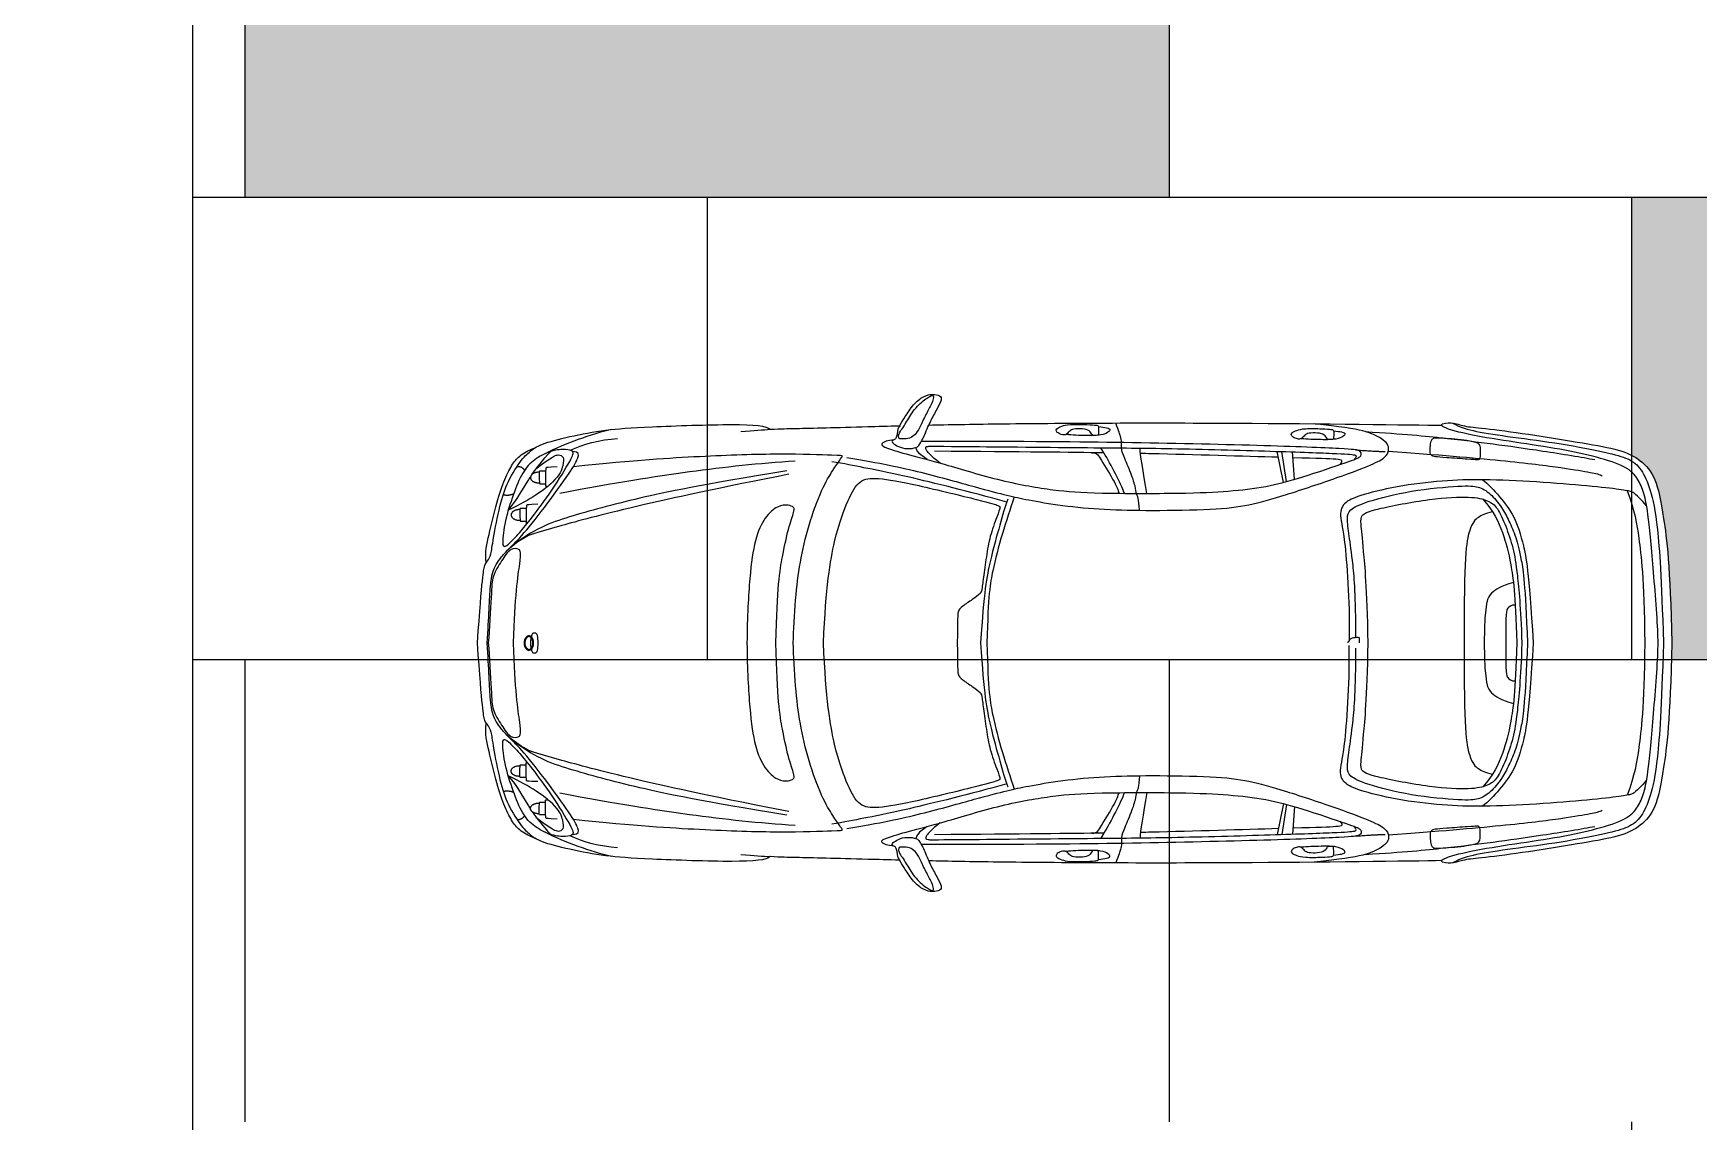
# Model space of a CAD drawing. Header units: metres. Extents: x 1203 to 2640, y 535 to 1122.
# Drawn here: x 1232.49 to 1239.81, y 603.5 to 608.29 of the extents above; entities that cross this region are included whole.
import ezdxf

# ---------------------------------------------------------------- set-up
doc = ezdxf.new("R2010")
doc.units = ezdxf.units.M
doc.layers.add('car', color=253, linetype='Continuous')
doc.layers.add('line work', color=7, linetype='Continuous')
picture_1 = doc.add_image_def('image1.png', size_in_pixel=(941, 730))

msp = doc.modelspace()

# ---------------------------------------------------------------- hatches: boundary and pattern name
at = {"layer": 'line work', "lineweight": -3}
h = msp.add_hatch(color=8, dxfattribs=at)
h.dxf.hatch_style = 1
h.paths.add_polyline_path([(1237.488, 609.6), (1233.424, 609.6), (1233.424, 607.568), (1237.488, 607.568)])
h = msp.add_hatch(color=9, dxfattribs=at)
h.dxf.hatch_style = 1
edge = h.paths.add_edge_path()
edge.add_line((1243.584, 607.568), (1239.52, 607.568))
edge.add_line((1239.52, 607.568), (1239.52, 606.4338))
edge.add_spline(control_points=[(1239.52, 606.4338), (1239.5339, 606.4267), (1239.5739, 606.401), (1239.6276, 606.3363), (1239.6573, 606.1895), (1239.6897, 605.9491), (1239.696, 605.6083)], knot_values=[72.571127, 72.571127, 72.571127, 72.571127, 73.021472, 74.021472, 75.021472, 76.021472, 76.021472, 76.021472, 76.021472], degree=3, periodic=0)
edge.add_line((1239.699, 605.536), (1243.584, 605.536))
edge.add_line((1243.584, 605.536), (1243.584, 607.568))

# ---------------------------------------------------------------- linework, layer by layer
at = {"layer": 'car'}
for points in [[(1236.4227, 606.4144), (1236.3881, 606.44), (1236.377, 606.4555), (1236.3728, 606.4679)], [(1237.1994, 606.4441), (1237.1859, 606.4666)], [(1237.9888, 606.3142), (1237.9611, 606.4505)], [(1238.0026, 606.3179), (1237.982, 606.4499)], [(1238.0368, 606.3278), (1238.0287, 606.4483)], [(1237.9888, 604.9023), (1237.9611, 604.766)], [(1238.0026, 604.8986), (1237.982, 604.7667)], [(1238.0368, 604.8888), (1238.0287, 604.7682)], [(1236.4227, 604.8021), (1236.3881, 604.7765), (1236.377, 604.7611), (1236.3728, 604.7486)], [(1237.1994, 604.7725), (1237.1859, 604.75)]]:
    msp.add_lwpolyline(points, dxfattribs=at)
for points, knots in [([(1238.6885, 606.5715), (1238.6857, 606.5694), (1238.6845, 606.5673), (1238.6848, 606.5652), (1238.5535, 606.5674), (1237.6989, 606.5784), (1236.8373, 606.5741), (1236.515, 606.5682), (1236.4292, 606.5663), (1236.4316, 606.5717), (1236.4419, 606.5942), (1236.4656, 606.6372), (1236.4881, 606.6812), (1236.4805, 606.6951), (1236.4465, 606.7042), (1236.4063, 606.6946), (1236.3618, 606.6592), (1236.3221, 606.5989), (1236.3094, 606.577), (1236.3028, 606.5658), (1236.3013, 606.5632), (1236.2503, 606.5618), (1236.0572, 606.5564), (1235.8474, 606.5511), (1235.7812, 606.5502), (1235.7325, 606.5475), (1235.7176, 606.563), (1235.5981, 606.5737), (1235.1682, 606.5575), (1235.0097, 606.547), (1234.8465, 606.5159), (1234.733, 606.4862), (1234.7054, 606.4713), (1234.6973, 606.4658), (1234.6775, 606.4599), (1234.6308, 606.4341), (1234.6001, 606.3993), (1234.5646, 606.3325), (1234.5292, 606.232), (1234.4943, 606.0766), (1234.4772, 606.0087), (1234.4829, 605.9606), (1234.4805, 605.9568), (1234.4737, 605.943), (1234.4661, 605.9013), (1234.4444, 605.6083), (1234.4661, 605.3153), (1234.4737, 605.2735), (1234.4805, 605.2597), (1234.4829, 605.2559), (1234.4772, 605.2079), (1234.4943, 605.1399), (1234.5292, 604.9845), (1234.5646, 604.8841), (1234.6001, 604.8173), (1234.6308, 604.7824), (1234.6775, 604.7566), (1234.6973, 604.7507), (1234.7054, 604.7453), (1234.733, 604.7303), (1234.8465, 604.7007), (1235.0097, 604.6696), (1235.1682, 604.659), (1235.5981, 604.6429), (1235.7176, 604.6535), (1235.7325, 604.6691), (1235.7812, 604.6663), (1235.8474, 604.6654), (1236.0572, 604.6602), (1236.2503, 604.6547), (1236.3013, 604.6534), (1236.3028, 604.6507), (1236.3094, 604.6395), (1236.3221, 604.6176), (1236.3618, 604.5573), (1236.4063, 604.5219), (1236.4465, 604.5123), (1236.4805, 604.5214), (1236.4881, 604.5353), (1236.4656, 604.5793), (1236.4419, 604.6224), (1236.4316, 604.6448), (1236.4292, 604.6503), (1236.515, 604.6484), (1236.8373, 604.6425), (1237.6989, 604.6381), (1238.5535, 604.6492), (1238.6848, 604.6514), (1238.6845, 604.6492), (1238.6857, 604.6471), (1238.6885, 604.6451), (1238.7047, 604.6382), (1238.7427, 604.6408), (1238.787, 604.6579), (1238.8738, 604.6641), (1239.0935, 604.6938), (1239.3151, 604.7307), (1239.4727, 604.7577), (1239.5618, 604.801), (1239.6276, 604.8802), (1239.6573, 605.027), (1239.6897, 605.2675), (1239.696, 605.6083), (1239.6897, 605.9491), (1239.6573, 606.1895), (1239.6276, 606.3363), (1239.5618, 606.4156), (1239.4727, 606.4588), (1239.3151, 606.4858), (1239.0935, 606.5227), (1238.8738, 606.5524), (1238.787, 606.5586), (1238.7427, 606.5757), (1238.7047, 606.5783), (1238.6885, 606.5715)], [9.811373, 9.811373, 9.811373, 9.811373, 10.30411, 10.30411, 10.30411, 11.197316, 12.197316, 12.644155, 12.644155, 12.644155, 12.969408, 13.969408, 14.969408, 15.969408, 16.969408, 17.969408, 18.969408, 19.969408, 20.969408, 21.294549, 21.294549, 21.294549, 21.606904, 22.606904, 23.220672, 23.220672, 23.220672, 24.159635, 25.159635, 26.159635, 27.159635, 28.159635, 28.738873, 28.738873, 28.738873, 29.738873, 30.738873, 31.738873, 32.738873, 33.738873, 34.738873, 34.738873, 34.738873, 35.285563, 36.285563, 36.285563, 36.285563, 37.285563, 37.832254, 37.832254, 37.832254, 38.832254, 39.832254, 40.832254, 41.832254, 42.832254, 43.832254, 43.832254, 43.832254, 44.411492, 45.411492, 46.411492, 47.411492, 48.411492, 49.350455, 49.350455, 49.350455, 49.964223, 50.964223, 51.276578, 51.276578, 51.276578, 51.601719, 52.601719, 53.601719, 54.601719, 55.601719, 56.601719, 57.601719, 58.601719, 59.601719, 59.926972, 59.926972, 59.926972, 60.373811, 61.373811, 62.267016, 62.267016, 62.267016, 62.759754, 62.759754, 62.759754, 63.571127, 64.571127, 65.571127, 66.571127, 67.571127, 68.571127, 69.571127, 70.571127, 71.571127, 72.571127, 72.571127, 72.571127, 73.571127, 74.571127, 75.571127, 76.571127, 77.571127, 78.571127, 79.571127, 80.571127, 81.571127, 82.382499, 82.382499, 82.382499, 82.382499]), ([(1236.3013, 606.5632), (1236.2981, 606.5577), (1236.2915, 606.5454), (1236.2921, 606.5384), (1236.2913, 606.533), (1236.2906, 606.5276), (1236.2871, 606.5142), (1236.2828, 606.5032), (1236.268, 606.4989), (1236.267, 606.4898), (1236.2866, 606.4759), (1236.3221, 606.4601), (1236.3699, 606.4644), (1236.3895, 606.4759), (1236.4126, 606.5271), (1236.4241, 606.5549), (1236.4292, 606.5663)], [18.325141, 18.325141, 18.325141, 18.325141, 19, 20, 20, 20, 21, 22, 23, 24, 25, 26, 27, 28, 29, 29.674747, 29.674747, 29.674747, 29.674747]), ([(1237.1754, 606.5594), (1237.19, 606.5577), (1237.2211, 606.5531), (1237.2281, 606.5464), (1237.2205, 606.5352), (1237.1907, 606.5202), (1237.1269, 606.5197), (1237.0565, 606.5218), (1237.0334, 606.5247), (1237.0325, 606.5248)], [0.348642, 0.348642, 0.348642, 0.348642, 1, 2, 3, 4, 5, 6, 6.040441, 6.040441, 6.040441, 6.040441]), ([(1238.6848, 604.6514), (1238.6852, 604.6536), (1238.6872, 604.6558), (1238.6908, 604.6582), (1238.7194, 604.6713), (1238.8153, 604.696), (1239.0051, 604.7259), (1239.213, 604.7559), (1239.3691, 604.7909), (1239.5033, 604.8332), (1239.5493, 604.8879), (1239.5748, 604.9462), (1239.5931, 605.0352), (1239.6171, 605.3015), (1239.6364, 605.5442), (1239.6358, 605.6083), (1239.6364, 605.6723), (1239.6171, 605.915), (1239.5931, 606.1813), (1239.5748, 606.2703), (1239.5493, 606.3287), (1239.5033, 606.3834), (1239.3691, 606.4257), (1239.213, 606.4607), (1239.0051, 606.4906), (1238.8153, 606.5206), (1238.7194, 606.5453), (1238.6908, 606.5584), (1238.6872, 606.5607), (1238.6852, 606.563), (1238.6848, 606.5652)], [0, 0, 0, 0, 0.507262, 0.507262, 0.507262, 1.359712, 2.359712, 3.359712, 4.359712, 5.359712, 6.359712, 7.359712, 8.359712, 9.359712, 10.359712, 10.359712, 10.359712, 11.359712, 12.359712, 13.359712, 14.359712, 15.359712, 16.359712, 17.359712, 18.359712, 19.359712, 20.212163, 20.212163, 20.212163, 20.719425, 20.719425, 20.719425, 20.719425]), ([(1238.7321, 606.5751), (1238.7683, 606.555), (1238.8257, 606.5387), (1238.9871, 606.5136), (1239.2132, 606.4859), (1239.4197, 606.4436), (1239.508, 606.4209), (1239.5641, 606.3757), (1239.6028, 606.2874), (1239.6342, 606.1452), (1239.6509, 605.8994), (1239.6597, 605.6083), (1239.6509, 605.3172), (1239.6342, 605.0714), (1239.6028, 604.9291), (1239.5641, 604.8408), (1239.508, 604.7956), (1239.4197, 604.773), (1239.2132, 604.7307), (1238.9871, 604.703), (1238.8257, 604.6778), (1238.7683, 604.6615), (1238.7321, 604.6414)], [0, 0, 0, 0, 1, 2, 3, 4, 5, 6, 7, 8, 9, 9, 9, 10, 11, 12, 13, 14, 15, 16, 17, 18, 18, 18, 18]), ([(1238.2091, 606.5412), (1238.2237, 606.5395), (1238.2548, 606.5349), (1238.2618, 606.5282), (1238.2542, 606.517), (1238.2244, 606.502), (1238.1606, 606.5015), (1238.0902, 606.5035), (1238.0671, 606.5064), (1238.0662, 606.5065)], [0.348642, 0.348642, 0.348642, 0.348642, 1, 2, 3, 4, 5, 6, 6.040441, 6.040441, 6.040441, 6.040441]), ([(1234.4829, 605.9606), (1234.4849, 605.9637), (1234.4915, 605.9714), (1234.5048, 605.9949), (1234.512, 606.0535), (1234.5435, 606.2201), (1234.5759, 606.3173), (1234.6412, 606.423), (1234.6752, 606.4485), (1234.6914, 606.4618), (1234.6973, 606.4658)], [1.54669, 1.54669, 1.54669, 1.54669, 2, 3, 4, 5, 6, 7, 8, 8.420762, 8.420762, 8.420762, 8.420762]), ([(1234.8633, 604.7669), (1234.8921, 604.7679), (1234.8906, 604.7912), (1234.8614, 604.8459), (1234.7352, 605.0196), (1234.6331, 605.148), (1234.5762, 605.199), (1234.5412, 605.2413), (1234.523, 605.2661), (1234.4989, 605.3296), (1234.496, 605.4945), (1234.4872, 605.6083), (1234.496, 605.7221), (1234.4989, 605.8869), (1234.523, 605.9504), (1234.5412, 605.9752), (1234.5762, 606.0175), (1234.6331, 606.0686), (1234.7352, 606.197), (1234.8614, 606.3706), (1234.8906, 606.4253), (1234.8921, 606.4486), (1234.8633, 606.4496)], [0, 0, 0, 0, 1, 2, 3, 4, 5, 6, 7, 8, 9, 9, 9, 10, 11, 12, 13, 14, 15, 16, 17, 18, 18, 18, 18]), ([(1234.7021, 606.3732), (1234.7752, 606.4303), (1234.803, 606.4392), (1234.8254, 606.4274), (1234.823, 606.3937), (1234.8004, 606.3238), (1234.6806, 606.2401), (1234.5803, 606.1923), (1234.6192, 606.2383), (1234.6469, 606.2897), (1234.6752, 606.3341), (1234.6785, 606.3392)], [0, 0, 0, 0, 1, 2, 3, 4, 5, 5, 5, 6, 6.129685, 6.129685, 6.129685, 6.129685]), ([(1234.8664, 604.8333), (1235.147, 604.8048), (1235.4339, 604.787), (1235.7875, 604.7747), (1236.0432, 604.7844), (1236.0485, 604.7853), (1236.0494, 604.7887), (1236.0413, 604.7997), (1236.0106, 604.8433), (1235.9599, 604.9261), (1235.8991, 605.0893), (1235.8618, 605.2558), (1235.8422, 605.409), (1235.8342, 605.5543), (1235.8334, 605.6083), (1235.8342, 605.6622), (1235.8422, 605.8076), (1235.8618, 605.9607), (1235.8991, 606.1273), (1235.9599, 606.2905), (1236.0106, 606.3733), (1236.0413, 606.4168), (1236.0494, 606.4278), (1236.0485, 606.4312), (1236.0432, 606.4322), (1235.7875, 606.4418), (1235.4339, 606.4296), (1235.147, 606.4118), (1234.8664, 606.3832)], [0, 0, 0, 0, 1, 2, 3, 4, 5, 6, 7, 8, 9, 10, 11, 12, 12, 12, 13, 14, 15, 16, 17, 18, 19, 20, 21, 22, 23, 24, 24, 24, 24]), ([(1237.2897, 606.2661), (1237.2723, 606.3118), (1237.2308, 606.3909), (1237.1994, 606.4441), (1237.0546, 606.4462), (1236.8525, 606.448), (1236.4548, 606.4513)], [0, 0, 0, 0, 1, 1, 1, 1.647053, 1.647053, 1.647053, 1.647053]), ([(1237.9664, 606.4244), (1237.8187, 606.4288), (1237.573, 606.4364), (1237.3757, 606.4408), (1237.3599, 606.4412)], [2.031077, 2.031077, 2.031077, 2.031077, 3, 3.084546, 3.084546, 3.084546, 3.084546]), ([(1238.237, 606.3923), (1238.2526, 606.4096), (1238.2472, 606.4163), (1238.1417, 606.4193), (1238.0305, 606.4225)], [0, 0, 0, 0, 1, 1.877916, 1.877916, 1.877916, 1.877916]), ([(1235.9663, 605.6083), (1235.9773, 605.3597), (1236.0143, 605.1332), (1236.0761, 604.9712), (1236.1228, 604.8889), (1236.1955, 604.8793), (1236.3575, 604.9081), (1236.6842, 604.9877), (1236.7432, 605.0056), (1236.7421, 605.0118), (1236.7394, 605.0277), (1236.703, 605.1188), (1236.6854, 605.2032), (1236.6728, 605.3031), (1236.6619, 605.3734), (1236.661, 605.3878), (1236.6223, 605.4166), (1236.5737, 605.4481), (1236.5557, 605.467), (1236.5557, 605.5022), (1236.5548, 605.6083), (1236.5557, 605.7144), (1236.5557, 605.7495), (1236.5737, 605.7684), (1236.6223, 605.7999), (1236.661, 605.8287), (1236.6619, 605.8432), (1236.6728, 605.9134), (1236.6854, 606.0134), (1236.703, 606.0978), (1236.7394, 606.1889), (1236.7421, 606.2048), (1236.7432, 606.211), (1236.6842, 606.2288), (1236.3575, 606.3084), (1236.1955, 606.3373), (1236.1228, 606.3277), (1236.0761, 606.2453), (1236.0143, 606.0833), (1235.9773, 605.8568), (1235.9663, 605.6083)], [0, 0, 0, 0, 1, 2, 3, 4, 5, 6, 7, 8, 9, 10, 11, 12, 13, 14, 15, 16, 17, 18, 18, 18, 19, 20, 21, 22, 23, 24, 25, 26, 27, 28, 29, 30, 31, 32, 33, 34, 35, 36, 36, 36, 36]), ([(1239.5857, 606.2117), (1239.5358, 606.266), (1239.5223, 606.2731), (1239.4797, 606.282), (1239.3397, 606.2985), (1239.1027, 606.3174), (1238.8581, 606.3286), (1238.6944, 606.3233), (1238.4823, 606.2979), (1238.3086, 606.2536), (1238.2589, 606.2258), (1238.243, 606.2016), (1238.2371, 606.1715), (1238.2477, 606.1201), (1238.2584, 606.059), (1238.2759, 605.8534), (1238.2794, 605.6861), (1238.2776, 605.6187)], [0, 0, 0, 0, 1, 2, 3, 4, 5, 6, 7, 8, 9, 10, 11, 12, 13, 14, 14.950636, 14.950636, 14.950636, 14.950636]), ([(1238.3072, 605.6317), (1238.3067, 605.8175), (1238.2944, 605.9713), (1238.2766, 606.0842), (1238.2676, 606.1625), (1238.2748, 606.1923), (1238.3442, 606.2283), (1238.5459, 606.2805), (1238.7864, 606.3012), (1238.8458, 606.2976), (1238.898, 606.2688), (1238.9512, 606.2031), (1238.98, 606.1463), (1239.0115, 606.0761), (1239.034, 605.9851), (1239.052, 605.868), (1239.0619, 605.6083), (1239.052, 605.3485), (1239.034, 605.2314), (1239.0115, 605.1405), (1238.98, 605.0702), (1238.9512, 605.0135), (1238.898, 604.9477), (1238.8458, 604.9189), (1238.7864, 604.9153), (1238.5459, 604.936), (1238.3442, 604.9883), (1238.2748, 605.0243), (1238.2676, 605.054), (1238.2766, 605.1324), (1238.2944, 605.2452), (1238.3067, 605.399), (1238.3072, 605.5849)], [0, 0, 0, 0, 0.960685, 1.960685, 2.960685, 3.960685, 4.960685, 5.960685, 6.960685, 7.960685, 8.960685, 9.960685, 10.960685, 11.960685, 12.960685, 13.960685, 13.960685, 13.960685, 14.960685, 15.960685, 16.960685, 17.960685, 18.960685, 19.960685, 20.960685, 21.960685, 22.960685, 23.960685, 24.960685, 25.960685, 26.960685, 27.921371, 27.921371, 27.921371, 27.921371]), ([(1238.8646, 606.326), (1238.888, 606.3084), (1238.9411, 606.2507), (1239.0051, 606.1688), (1239.0456, 606.0418), (1239.0663, 605.9328), (1239.087, 605.6083), (1239.0663, 605.2837), (1239.0456, 605.1748), (1239.0051, 605.0478), (1238.9411, 604.9658), (1238.888, 604.9082), (1238.8646, 604.8906)], [0, 0, 0, 0, 1, 2, 3, 4, 4, 4, 5, 6, 7, 8, 8, 8, 8]), ([(1239.5007, 606.2772), (1239.5331, 606.1896), (1239.5519, 606.0716), (1239.5738, 605.9014), (1239.5775, 605.6083), (1239.5738, 605.3151), (1239.5519, 605.1449), (1239.5331, 605.027), (1239.5007, 604.9393)], [0, 0, 0, 0, 0.881811, 1.881811, 1.881811, 1.881811, 2.881811, 3.763623, 3.763623, 3.763623, 3.763623]), ([(1234.7107, 606.2178), (1234.6658, 606.2166), (1234.6608, 606.2141), (1234.6592, 606.2109), (1234.6592, 606.1343), (1234.6597, 606.1335), (1234.6615, 606.1329), (1234.6629, 606.1329)], [0, 0, 0, 0, 1, 2, 3, 4, 4.488989, 4.488989, 4.488989, 4.488989]), ([(1235.7574, 605.6083), (1235.7618, 605.3645), (1235.7874, 605.2122), (1235.8163, 605.0866), (1235.8419, 605.0187), (1235.8352, 605.0121), (1235.8163, 604.9998), (1235.7641, 605.0032), (1235.7085, 605.0521), (1235.6629, 605.1488), (1235.6418, 605.3067), (1235.6306, 605.4902), (1235.6298, 605.6083), (1235.6306, 605.7264), (1235.6418, 605.9098), (1235.6629, 606.0677), (1235.7085, 606.1645), (1235.7641, 606.2134), (1235.8163, 606.2167), (1235.8352, 606.2045), (1235.8419, 606.1978), (1235.8163, 606.13), (1235.7874, 606.0043), (1235.7618, 605.852), (1235.7574, 605.6083)], [0, 0, 0, 0, 1, 2, 3, 4, 5, 6, 7, 8, 9, 10, 10, 10, 11, 12, 13, 14, 15, 16, 17, 18, 19, 20, 20, 20, 20]), ([(1236.777, 606.2407), (1236.7653, 606.2091), (1236.7437, 606.1344), (1236.6987, 605.9741), (1236.6707, 605.8327), (1236.6572, 605.6083), (1236.6707, 605.3839), (1236.6987, 605.2425), (1236.7437, 605.0822), (1236.7653, 605.0074), (1236.777, 604.9759)], [0, 0, 0, 0, 1, 2, 3, 3, 3, 4, 5, 6, 6, 6, 6]), ([(1236.8049, 606.2505), (1236.7879, 606.1996), (1236.7465, 606.0731), (1236.7087, 605.9255), (1236.6898, 605.8201), (1236.6853, 605.6083), (1236.6898, 605.3964), (1236.7087, 605.291), (1236.7465, 605.1434), (1236.7879, 605.0169), (1236.8049, 604.9661)], [0, 0, 0, 0, 0.85838, 1.85838, 2.85838, 2.85838, 2.85838, 3.85838, 4.85838, 5.71676, 5.71676, 5.71676, 5.71676]), ([(1238.3613, 605.6083), (1238.3559, 605.3566), (1238.3388, 605.181), (1238.3289, 605.0729), (1238.3289, 605.0477), (1238.3676, 605.0234), (1238.6477, 604.9702), (1238.8179, 604.963), (1238.8901, 604.9809), (1238.9303, 605.0106), (1238.9662, 605.0924), (1239.0007, 605.191), (1239.016, 605.2905), (1239.0315, 605.4477), (1239.0374, 605.6083), (1239.0315, 605.7688), (1239.016, 605.926), (1239.0007, 606.0255), (1238.9662, 606.1241), (1238.9303, 606.206), (1238.8901, 606.2357), (1238.8179, 606.2535), (1238.6477, 606.2463), (1238.3676, 606.1932), (1238.3289, 606.1688), (1238.3289, 606.1436), (1238.3388, 606.0356), (1238.3559, 605.8599), (1238.3613, 605.6083)], [0, 0, 0, 0, 1, 2, 3, 4, 5, 6, 7, 8, 9, 10, 11, 12, 12, 12, 13, 14, 15, 16, 17, 18, 19, 20, 21, 22, 23, 24, 24, 24, 24]), ([(1238.8659, 606.2403), (1238.9126, 606.1904), (1238.9578, 606.0883), (1238.9885, 605.9665), (1239.0089, 605.8264), (1239.0147, 605.6083), (1239.0089, 605.3901), (1238.9885, 605.2501), (1238.9578, 605.1282), (1238.9126, 605.0261), (1238.8659, 604.9762)], [0, 0, 0, 0, 1, 2, 3, 3, 3, 4, 5, 6, 6, 6, 6]), ([(1238.9087, 606.1849), (1238.8747, 606.1776), (1238.8458, 606.1621), (1238.8058, 606.1287), (1238.7813, 605.9864), (1238.7836, 605.6083), (1238.7813, 605.2301), (1238.8058, 605.0878), (1238.8458, 605.0545), (1238.8747, 605.0389), (1238.9087, 605.0317)], [0, 0, 0, 0, 1, 2, 3, 3, 3, 4, 5, 6, 6, 6, 6]), ([(1234.6031, 605.6083), (1234.6085, 605.4047), (1234.6391, 605.2183), (1234.6328, 605.194), (1234.5897, 605.1893), (1234.5516, 605.2441), (1234.5078, 605.318), (1234.5078, 605.3748), (1234.4974, 605.5478), (1234.4924, 605.6083), (1234.4974, 605.6687), (1234.5078, 605.8417), (1234.5078, 605.8985), (1234.5516, 605.9724), (1234.5897, 606.0272), (1234.6328, 606.0226), (1234.6391, 605.9983), (1234.6085, 605.8118), (1234.6031, 605.6083)], [0, 0, 0, 0, 1, 2, 3, 4, 5, 6, 7, 7, 7, 8, 9, 10, 11, 12, 13, 14, 14, 14, 14]), ([(1239, 605.8739), (1238.9425, 605.8596), (1238.8992, 605.8274), (1238.8736, 605.7929), (1238.8714, 605.6083), (1238.8736, 605.4236), (1238.8992, 605.3891), (1238.9425, 605.3569), (1239, 605.3426)], [0, 0, 0, 0, 1, 2, 2, 2, 3, 4, 4, 4, 4]), ([(1239.008, 605.7752), (1238.9894, 605.7751), (1238.9723, 605.7621), (1238.9652, 605.7432), (1238.9664, 605.6083), (1238.9652, 605.4733), (1238.9723, 605.4544), (1238.9894, 605.4414), (1239.008, 605.4413)], [0, 0, 0, 0, 1, 2, 2, 2, 3, 4, 4, 4, 4]), ([(1234.6814, 605.5856), (1234.6805, 605.5915), (1234.6796, 605.5989), (1234.6789, 605.6083), (1234.6796, 605.6176), (1234.6805, 605.625), (1234.6814, 605.6309)], [0, 0, 0, 0, 0.2081908, 0.2081908, 0.2081908, 0.4163816, 0.4163816, 0.4163816, 0.4163816]), ([(1234.6821, 605.6347), (1234.6855, 605.6532), (1234.6964, 605.6532), (1234.7102, 605.6532), (1234.7102, 605.6083), (1234.7102, 605.5633), (1234.6964, 605.5633), (1234.6855, 605.5633), (1234.6821, 605.5818)], [0, 0, 0, 0, 0.743553, 1.743553, 1.743553, 1.743553, 2.743553, 3.487107, 3.487107, 3.487107, 3.487107]), ([(1239.5857, 605.0049), (1239.5358, 604.9505), (1239.5223, 604.9434), (1239.4797, 604.9346), (1239.3397, 604.918), (1239.1027, 604.8991), (1238.8581, 604.8879), (1238.6944, 604.8932), (1238.4823, 604.9186), (1238.3086, 604.9629), (1238.2589, 604.9907), (1238.243, 605.0149), (1238.2371, 605.0451), (1238.2477, 605.0965), (1238.2584, 605.1575), (1238.2759, 605.3631), (1238.2794, 605.5304), (1238.2776, 605.5979)], [0, 0, 0, 0, 1, 2, 3, 4, 5, 6, 7, 8, 9, 10, 11, 12, 13, 14, 14.950636, 14.950636, 14.950636, 14.950636]), ([(1234.4829, 605.2559), (1234.4849, 605.2528), (1234.4915, 605.2452), (1234.5048, 605.2216), (1234.512, 605.1631), (1234.5435, 604.9965), (1234.5759, 604.8992), (1234.6412, 604.7935), (1234.6752, 604.768), (1234.6914, 604.7547), (1234.6973, 604.7507)], [1.54669, 1.54669, 1.54669, 1.54669, 2, 3, 4, 5, 6, 7, 8, 8.420762, 8.420762, 8.420762, 8.420762]), ([(1234.7021, 604.8433), (1234.7752, 604.7862), (1234.803, 604.7774), (1234.8254, 604.7892), (1234.823, 604.8229), (1234.8004, 604.8928), (1234.6806, 604.9765), (1234.5803, 605.0243), (1234.6192, 604.9783), (1234.6469, 604.9269), (1234.6752, 604.8824), (1234.6785, 604.8774)], [0, 0, 0, 0, 1, 2, 3, 4, 5, 5, 5, 6, 6.129685, 6.129685, 6.129685, 6.129685]), ([(1234.7107, 604.9987), (1234.6658, 605), (1234.6608, 605.0025), (1234.6592, 605.0056), (1234.6592, 605.0822), (1234.6597, 605.0831), (1234.6615, 605.0836), (1234.6629, 605.0836)], [0, 0, 0, 0, 1, 2, 3, 4, 4.488989, 4.488989, 4.488989, 4.488989]), ([(1237.2897, 604.9505), (1237.2723, 604.9048), (1237.2308, 604.8257), (1237.1994, 604.7725), (1237.0546, 604.7704), (1236.8525, 604.7685), (1236.4548, 604.7653)], [0, 0, 0, 0, 1, 1, 1, 1.647053, 1.647053, 1.647053, 1.647053]), ([(1238.237, 604.8243), (1238.2526, 604.807), (1238.2472, 604.8002), (1238.1417, 604.7973), (1238.0305, 604.794)], [0, 0, 0, 0, 1, 1.877916, 1.877916, 1.877916, 1.877916]), ([(1236.3013, 604.6534), (1236.2981, 604.6588), (1236.2915, 604.6712), (1236.2921, 604.6781), (1236.2913, 604.6835), (1236.2906, 604.6889), (1236.2871, 604.7023), (1236.2828, 604.7134), (1236.268, 604.7177), (1236.267, 604.7268), (1236.2866, 604.7406), (1236.3221, 604.7564), (1236.3699, 604.7521), (1236.3895, 604.7406), (1236.4126, 604.6894), (1236.4241, 604.6616), (1236.4292, 604.6503)], [18.325141, 18.325141, 18.325141, 18.325141, 19, 20, 20, 20, 21, 22, 23, 24, 25, 26, 27, 28, 29, 29.674747, 29.674747, 29.674747, 29.674747]), ([(1237.9664, 604.7921), (1237.8187, 604.7877), (1237.573, 604.7802), (1237.3757, 604.7757), (1237.3599, 604.7754)], [2.031077, 2.031077, 2.031077, 2.031077, 3, 3.084546, 3.084546, 3.084546, 3.084546]), ([(1237.1754, 604.6572), (1237.19, 604.6588), (1237.2211, 604.6634), (1237.2281, 604.6701), (1237.2205, 604.6813), (1237.1907, 604.6963), (1237.1269, 604.6968), (1237.0565, 604.6948), (1237.0334, 604.6919), (1237.0325, 604.6918)], [0.348642, 0.348642, 0.348642, 0.348642, 1, 2, 3, 4, 5, 6, 6.040441, 6.040441, 6.040441, 6.040441]), ([(1238.2091, 604.6754), (1238.2237, 604.6771), (1238.2548, 604.6816), (1238.2618, 604.6884), (1238.2542, 604.6996), (1238.2244, 604.7146), (1238.1606, 604.7151), (1238.0902, 604.713), (1238.0671, 604.7101), (1238.0662, 604.71)], [0.348642, 0.348642, 0.348642, 0.348642, 1, 2, 3, 4, 5, 6, 6.040441, 6.040441, 6.040441, 6.040441])]:
    msp.add_open_spline(points, degree=3, knots=knots, dxfattribs=at)
for points, degree in [([(1236.3121, 606.5502), (1236.3071, 606.5427), (1236.2983, 606.5306), (1236.296, 606.5166), (1236.2971, 606.5054), (1236.3119, 606.505), (1236.346, 606.5066), (1236.3708, 606.5236), (1236.3871, 606.5492), (1236.413, 606.607), (1236.4417, 606.6578), (1236.4503, 606.6829), (1236.4509, 606.7009), (1236.427, 606.6903), (1236.3708, 606.6469), (1236.3285, 606.5756), (1236.3172, 606.5577), (1236.3121, 606.5502)], 3), ([(1236.0688, 606.4243), (1236.2168, 606.3995), (1236.3985, 606.3608), (1236.648, 606.2893), (1236.7837, 606.255), (1236.8551, 606.239), (1237.0142, 606.2112), (1237.2009, 606.1937), (1237.3979, 606.1901), (1237.6904, 606.1937), (1237.8378, 606.2127), (1237.9822, 606.2528), (1238.2434, 606.3404), (1238.3878, 606.3958), (1238.4396, 606.4243), (1238.4542, 606.4564), (1238.4476, 606.4848), (1238.4257, 606.5038), (1238.3564, 606.5432), (1238.239, 606.5585), (1238.1244, 606.572)], 3), ([(1237.1757, 606.5333), (1237.176, 606.5402), (1237.1773, 606.5652), (1237.1682, 606.5648), (1237.1326, 606.5687), (1237.0433, 606.5697), (1237.0131, 606.5621), (1236.989, 606.5491), (1236.9881, 606.5407), (1236.9999, 606.5277), (1237.0244, 606.5215), (1237.0346, 606.5245), (1237.0497, 606.5409), (1237.0623, 606.5501), (1237.1072, 606.5506), (1237.1377, 606.5433), (1237.148, 606.5202), (1237.1569, 606.5203), (1237.1732, 606.5212), (1237.1753, 606.5242), (1237.1754, 606.5265), (1237.1757, 606.5333)], 3), ([(1237.3564, 606.1915), (1237.3528, 606.2435), (1237.3402, 606.2658), (1237.3402, 606.2912), (1237.3159, 606.3633), (1237.2799, 606.4427), (1237.2763, 606.4658), (1237.2771, 606.4658), (1237.277, 606.4892), (1237.2744, 606.5164), (1237.2654, 606.5362), (1237.2519, 606.5753)], 3), ([(1235.0335, 606.5465), (1234.9462, 606.526), (1234.8299, 606.4853), (1234.7421, 606.4401)], 3), ([(1234.8539, 606.4554), (1234.9032, 606.4822), (1234.9857, 606.5024), (1235.0609, 606.5066)], 3), ([(1235.6027, 606.5385), (1235.6618, 606.543), (1235.7018, 606.5457), (1235.7325, 606.5475)], 3), ([(1236.277, 606.5019), (1236.2439, 606.4971), (1236.2222, 606.4878), (1236.2219, 606.4785), (1236.2315, 606.468), (1236.3401, 606.4354), (1236.4771, 606.4012), (1236.7558, 606.3161), (1236.9864, 606.2777), (1237.1497, 606.2653), (1237.5615, 606.2653), (1237.7496, 606.2749), (1237.9143, 606.2928), (1238.0584, 606.3326), (1238.2926, 606.4105), (1238.3317, 606.4263), (1238.3325, 606.4465), (1238.3193, 606.4554), (1238.2906, 606.4612), (1237.9166, 606.4766), (1237.2742, 606.4903), (1236.8995, 606.4944), (1236.3967, 606.4941)], 3), ([(1238.2094, 606.5151), (1238.2097, 606.5219), (1238.211, 606.547), (1238.2019, 606.5465), (1238.1662, 606.5505), (1238.077, 606.5515), (1238.0467, 606.5439), (1238.0226, 606.5309), (1238.0218, 606.5224), (1238.0336, 606.5095), (1238.0581, 606.5033), (1238.0683, 606.5063), (1238.0834, 606.5226), (1238.096, 606.5319), (1238.1409, 606.5323), (1238.1714, 606.5251), (1238.1817, 606.5019), (1238.1906, 606.5021), (1238.2069, 606.5029), (1238.209, 606.5059), (1238.209, 606.5082), (1238.2094, 606.5151)], 3), ([(1238.35, 606.5373), (1238.5174, 606.5278), (1238.7108, 606.5082), (1238.9085, 606.4843), (1239.1176, 606.4546), (1239.3057, 606.4249), (1239.3574, 606.4144)], 3), ([(1238.6914, 606.5094), (1238.6649, 606.5113), (1238.6526, 606.5104), (1238.6423, 606.505), (1238.6361, 606.4937), (1238.6337, 606.4589), (1238.6337, 606.4426), (1238.6374, 606.4329), (1238.6528, 606.4265), (1238.6953, 606.4234), (1238.8113, 606.4154), (1238.8415, 606.4127), (1238.8444, 606.4127), (1238.8514, 606.4156), (1238.8553, 606.4381), (1238.8535, 606.4712), (1238.8492, 606.4865), (1238.8117, 606.4993), (1238.7179, 606.5076), (1238.6914, 606.5094)], 3), ([(1234.6304, 606.0944), (1234.6133, 606.0749), (1234.5748, 606.0336), (1234.5602, 606.0299), (1234.5522, 606.046), (1234.5675, 606.1583), (1234.6069, 606.2758), (1234.6471, 606.372), (1234.7018, 606.4217), (1234.774, 606.4567), (1234.8367, 606.461), (1234.8695, 606.4523), (1234.8652, 606.4275), (1234.7718, 606.2758), (1234.6777, 606.1503), (1234.6475, 606.1138), (1234.6304, 606.0944)], 3), ([(1234.6855, 606.3498), (1234.706, 606.3799), (1234.7296, 606.4098), (1234.7668, 606.4498)], 3), ([(1234.8063, 606.2669), (1235.059, 606.315), (1235.3827, 606.3658), (1235.6828, 606.3995), (1235.8418, 606.4088)], 3), ([(1236.4787, 606.399), (1236.437, 606.4308), (1236.4164, 606.4587), (1236.4156, 606.47), (1236.4215, 606.4731), (1236.4571, 606.4735), (1237.1739, 606.4662), (1237.4324, 606.4653), (1237.9395, 606.4518), (1238.2403, 606.441), (1238.3139, 606.436), (1238.3111, 606.4278), (1238.2992, 606.414)], 3), ([(1237.1459, 606.4448), (1237.1711, 606.4444), (1237.1792, 606.4246), (1237.2529, 606.3067), (1237.2657, 606.2722), (1237.2649, 606.2663)], 3), ([(1237.388, 606.2658), (1237.3726, 606.361), (1237.3568, 606.4412), (1237.3587, 606.465)], 3), ([(1238.3071, 606.4572), (1238.3928, 606.4502), (1238.4359, 606.4502)], 2), ([(1238.4499, 606.4518), (1238.6717, 606.4354), (1238.976, 606.4094), (1239.2325, 606.3775), (1239.3483, 606.3562), (1239.3802, 606.3497), (1239.3896, 606.3438)], 3), ([(1235.8145, 606.3497), (1235.2208, 606.2351), (1234.6827, 606.0888), (1234.6703, 606.0823), (1234.5998, 606.0387), (1234.5738, 606.0127)], 3), ([(1235.8049, 606.3649), (1235.4197, 606.3022), (1235.1396, 606.2439), (1234.8339, 606.1614), (1234.6924, 606.1104), (1234.5896, 606.0286)], 3), ([(1234.6187, 606.3844), (1234.6398, 606.3857), (1234.6518, 606.3678)], 2), ([(1234.7448, 606.3638), (1234.7182, 606.3638), (1234.7167, 606.3638), (1234.7167, 606.3605), (1234.7167, 606.3084), (1234.7184, 606.3084), (1234.7202, 606.3084), (1234.7446, 606.3084)], 3), ([(1234.7958, 606.3821), (1234.7509, 606.3809), (1234.7459, 606.3784), (1234.7443, 606.3752), (1234.7443, 606.2986), (1234.7449, 606.2976), (1234.748, 606.2969), (1234.7553, 606.2976)], 3), ([(1236.7724, 606.2278), (1236.6068, 606.2731), (1236.2898, 606.3523), (1236.1394, 606.3784), (1236.0583, 606.3965), (1236.0025, 606.4046)], 3), ([(1234.5584, 606.2613), (1234.5782, 606.2538), (1234.6042, 606.2646)], 2), ([(1234.6597, 606.1995), (1234.6331, 606.1995), (1234.6316, 606.1995), (1234.6316, 606.1962), (1234.6316, 606.1441), (1234.6333, 606.1441), (1234.6352, 606.1441), (1234.6595, 606.1441)], 3), ([(1238.3231, 605.6083), (1238.3231, 605.6284), (1238.3231, 605.6317), (1238.3231, 605.6317), (1238.2857, 605.6317), (1238.2829, 605.6223), (1238.2714, 605.6134), (1238.2714, 605.6083)], 3), ([(1234.6304, 605.1222), (1234.6133, 605.1416), (1234.5748, 605.183), (1234.5602, 605.1866), (1234.5522, 605.1706), (1234.5675, 605.0582), (1234.6069, 604.9408), (1234.6471, 604.8445), (1234.7018, 604.7949), (1234.774, 604.7599), (1234.8367, 604.7555), (1234.8695, 604.7643), (1234.8652, 604.7891), (1234.7718, 604.9408), (1234.6777, 605.0663), (1234.6475, 605.1027), (1234.6304, 605.1222)], 3), ([(1235.8145, 604.8669), (1235.2208, 604.9814), (1234.6827, 605.1277), (1234.6703, 605.1342), (1234.5998, 605.1778), (1234.5738, 605.2038)], 3), ([(1235.8049, 604.8516), (1235.4197, 604.9143), (1235.1396, 604.9727), (1234.8339, 605.0551), (1234.6924, 605.1062), (1234.5896, 605.1879)], 3), ([(1234.6597, 605.017), (1234.6331, 605.017), (1234.6316, 605.017), (1234.6316, 605.0204), (1234.6316, 605.0725), (1234.6333, 605.0725), (1234.6352, 605.0725), (1234.6595, 605.0725)], 3), ([(1236.0688, 604.7923), (1236.2168, 604.8171), (1236.3985, 604.8558), (1236.648, 604.9272), (1236.7837, 604.9615), (1236.8551, 604.9776), (1237.0142, 605.0053), (1237.2009, 605.0228), (1237.3979, 605.0265), (1237.6904, 605.0228), (1237.8378, 605.0038), (1237.9822, 604.9637), (1238.2434, 604.8762), (1238.3878, 604.8207), (1238.4396, 604.7923), (1238.4542, 604.7602), (1238.4476, 604.7317), (1238.4257, 604.7128), (1238.3564, 604.6734), (1238.239, 604.6581), (1238.1244, 604.6445)], 3), ([(1237.3564, 605.025), (1237.3528, 604.9731), (1237.3402, 604.9507), (1237.3402, 604.9253), (1237.3159, 604.8533), (1237.2799, 604.7738), (1237.2763, 604.7507), (1237.2771, 604.7507), (1237.277, 604.7273), (1237.2744, 604.7002), (1237.2654, 604.6804), (1237.2519, 604.6412)], 3), ([(1234.5584, 604.9552), (1234.5782, 604.9627), (1234.6042, 604.952)], 2), ([(1234.8063, 604.9496), (1235.059, 604.9016), (1235.3827, 604.8508), (1235.6828, 604.817), (1235.8418, 604.8077)], 3), ([(1236.7724, 604.9887), (1236.6068, 604.9435), (1236.2898, 604.8642), (1236.1394, 604.8381), (1236.0583, 604.8201), (1236.0025, 604.812)], 3), ([(1236.277, 604.7147), (1236.2439, 604.7195), (1236.2222, 604.7288), (1236.2219, 604.7381), (1236.2315, 604.7485), (1236.3401, 604.7811), (1236.4771, 604.8153), (1236.7558, 604.9004), (1236.9864, 604.9389), (1237.1497, 604.9512), (1237.5615, 604.9512), (1237.7496, 604.9416), (1237.9143, 604.9238), (1238.0584, 604.8839), (1238.2926, 604.8061), (1238.3317, 604.7902), (1238.3325, 604.77), (1238.3193, 604.7611), (1238.2906, 604.7553), (1237.9166, 604.74), (1237.2742, 604.7263), (1236.8995, 604.7221), (1236.3967, 604.7225)], 3), ([(1237.1459, 604.7718), (1237.1711, 604.7721), (1237.1792, 604.792), (1237.2529, 604.9098), (1237.2657, 604.9443), (1237.2649, 604.9503)], 3), ([(1237.388, 604.9507), (1237.3726, 604.8555), (1237.3568, 604.7753), (1237.3587, 604.7516)], 3), ([(1234.7448, 604.8528), (1234.7182, 604.8528), (1234.7167, 604.8528), (1234.7167, 604.8561), (1234.7167, 604.9082), (1234.7184, 604.9082), (1234.7202, 604.9082), (1234.7446, 604.9082)], 3), ([(1234.7958, 604.8344), (1234.7509, 604.8357), (1234.7459, 604.8382), (1234.7443, 604.8413), (1234.7443, 604.9179), (1234.7449, 604.919), (1234.748, 604.9196), (1234.7553, 604.9189)], 3), ([(1238.4499, 604.7648), (1238.6717, 604.7812), (1238.976, 604.8072), (1239.2325, 604.8391), (1239.3483, 604.8603), (1239.3802, 604.8668), (1239.3896, 604.8727)], 3), ([(1234.6187, 604.8321), (1234.6398, 604.8309), (1234.6518, 604.8487)], 2), ([(1234.6855, 604.8668), (1234.706, 604.8366), (1234.7296, 604.8068), (1234.7668, 604.7667)], 3), ([(1236.4787, 604.8175), (1236.437, 604.7857), (1236.4164, 604.7578), (1236.4156, 604.7466), (1236.4215, 604.7435), (1236.4571, 604.7431), (1237.1739, 604.7503), (1237.4324, 604.7512), (1237.9395, 604.7648), (1238.2403, 604.7756), (1238.3139, 604.7805), (1238.3111, 604.7887), (1238.2992, 604.8025)], 3), ([(1238.35, 604.6792), (1238.5174, 604.6887), (1238.7108, 604.7083), (1238.9085, 604.7323), (1239.1176, 604.762), (1239.3057, 604.7916), (1239.3574, 604.8022)], 3), ([(1238.6914, 604.7071), (1238.6649, 604.7052), (1238.6526, 604.7062), (1238.6423, 604.7115), (1238.6361, 604.7228), (1238.6337, 604.7577), (1238.6337, 604.7739), (1238.6374, 604.7836), (1238.6528, 604.79), (1238.6953, 604.7931), (1238.8113, 604.8011), (1238.8415, 604.8038), (1238.8444, 604.8038), (1238.8514, 604.8009), (1238.8553, 604.7785), (1238.8535, 604.7453), (1238.8492, 604.7301), (1238.8117, 604.7173), (1238.7179, 604.709), (1238.6914, 604.7071)], 3), ([(1235.0335, 604.6701), (1234.9462, 604.6905), (1234.8299, 604.7312), (1234.7421, 604.7764)], 3), ([(1234.8539, 604.7612), (1234.9032, 604.7343), (1234.9857, 604.7142), (1235.0609, 604.7099)], 3), ([(1238.3071, 604.7593), (1238.3928, 604.7664), (1238.4359, 604.7664)], 2), ([(1235.6027, 604.678), (1235.6618, 604.6736), (1235.7018, 604.6708), (1235.7325, 604.6691)], 3), ([(1236.3121, 604.6663), (1236.3071, 604.6738), (1236.2983, 604.6859), (1236.296, 604.6999), (1236.2971, 604.7111), (1236.3119, 604.7115), (1236.346, 604.71), (1236.3708, 604.6929), (1236.3871, 604.6673), (1236.413, 604.6096), (1236.4417, 604.5588), (1236.4503, 604.5336), (1236.4509, 604.5156), (1236.427, 604.5262), (1236.3708, 604.5696), (1236.3285, 604.641), (1236.3172, 604.6588), (1236.3121, 604.6663)], 3), ([(1237.1757, 604.6832), (1237.176, 604.6764), (1237.1773, 604.6513), (1237.1682, 604.6518), (1237.1326, 604.6479), (1237.0433, 604.6468), (1237.0131, 604.6544), (1236.989, 604.6674), (1236.9881, 604.6759), (1236.9999, 604.6889), (1237.0244, 604.695), (1237.0346, 604.692), (1237.0497, 604.6757), (1237.0623, 604.6664), (1237.1072, 604.666), (1237.1377, 604.6732), (1237.148, 604.6964), (1237.1569, 604.6962), (1237.1732, 604.6954), (1237.1753, 604.6924), (1237.1754, 604.6901), (1237.1757, 604.6832)], 3), ([(1238.2094, 604.7014), (1238.2097, 604.6946), (1238.211, 604.6695), (1238.2019, 604.67), (1238.1662, 604.6661), (1238.077, 604.6651), (1238.0467, 604.6727), (1238.0226, 604.6857), (1238.0218, 604.6941), (1238.0336, 604.7071), (1238.0581, 604.7133), (1238.0683, 604.7103), (1238.0834, 604.6939), (1238.096, 604.6846), (1238.1409, 604.6842), (1238.1714, 604.6914), (1238.1817, 604.7146), (1238.1906, 604.7145), (1238.2069, 604.7136), (1238.209, 604.7106), (1238.209, 604.7083), (1238.2094, 604.7014)], 3)]:
    msp.add_open_spline(points, degree=degree, dxfattribs=at)
for points, weights, degree, knots in [([(1234.7167, 606.3587), (1234.7153, 606.3588), (1234.7138, 606.3588), (1234.678, 606.3588), (1234.678, 606.3355), (1234.678, 606.3123), (1234.7138, 606.3123), (1234.7155, 606.3123), (1234.7172, 606.3124)], [0.968716142756, 0.983419454614, 1, 0.707106781187, 1, 0.707106781187, 1, 0.980744224201, 0.964020326081], 2, [39.656333, 39.656333, 39.656333, 42.035969, 42.035969, 84.071938, 84.071938, 126.107907, 126.107907, 128.871492, 128.871492, 128.871492]), ([(1234.6316, 606.1944), (1234.6302, 606.1945), (1234.6287, 606.1945), (1234.5929, 606.1945), (1234.5929, 606.1712), (1234.5929, 606.148), (1234.6287, 606.148), (1234.6304, 606.148), (1234.6321, 606.1481)], [0.968716142756, 0.983419454614, 1, 0.707106781187, 1, 0.707106781187, 1, 0.980744224201, 0.964020326081], 2, [39.656333, 39.656333, 39.656333, 42.035969, 42.035969, 84.071938, 84.071938, 126.107907, 126.107907, 128.871492, 128.871492, 128.871492]), ([(1234.6919, 605.6083), (1234.6919, 605.6035), (1234.6909, 605.599), (1234.6847, 605.5692), (1234.6647, 605.5785), (1234.6501, 605.5853), (1234.6501, 605.6083), (1234.6501, 605.6312), (1234.6647, 605.6381), (1234.6847, 605.6474), (1234.6909, 605.6176), (1234.6919, 605.613), (1234.6919, 605.6083)], [0.90531578604, 0.940619040008, 1, 0.707106781187, 1, 0.766487741179, 0.90531578604, 0.766487741179, 1, 0.707106781187, 1, 0.940619040008, 0.90531578604], 2, [0, 0, 0, 9.524202, 9.524202, 56.50179, 56.50179, 93.955176, 93.955176, 131.408561, 131.408561, 178.386149, 178.386149, 187.910351, 187.910351, 187.910351]), ([(1234.6878, 605.6169), (1234.6884, 605.6142), (1234.6887, 605.6113), (1234.6887, 605.6083), (1234.6887, 605.6053), (1234.6884, 605.6024), (1234.6878, 605.5996), (1234.6875, 605.5978), (1234.6867, 605.595), (1234.6848, 605.5906), (1234.6825, 605.5867), (1234.6792, 605.5832), (1234.6755, 605.5809), (1234.6718, 605.58), (1234.6683, 605.5803), (1234.6653, 605.5816), (1234.6625, 605.5835), (1234.66, 605.5862), (1234.6577, 605.5896), (1234.6557, 605.5937), (1234.6538, 605.5999), (1234.6532, 605.6049), (1234.6532, 605.6083), (1234.6532, 605.6116), (1234.6538, 605.6166), (1234.6557, 605.6229), (1234.6577, 605.627), (1234.66, 605.6304), (1234.6625, 605.633), (1234.6653, 605.635), (1234.6683, 605.6362), (1234.6718, 605.6365), (1234.6755, 605.6356), (1234.6792, 605.6334), (1234.6825, 605.6298), (1234.6848, 605.6259), (1234.6867, 605.6215), (1234.6875, 605.6187), (1234.6878, 605.6169)], [1, 0.960412693338, 0.928851288685, 0.90531578604, 0.928851288685, 0.960412693338, 1, 1, 1, 1, 1, 1, 1, 1, 1, 1, 1, 1, 1, 1, 1, 1, 1, 1, 1, 1, 1, 1, 1, 1, 1, 1, 1, 1, 1, 1, 1, 1, 1], 3, [0, 0, 0, 0, 9.524202, 9.524202, 9.524202, 19.048405, 19.048405, 19.048405, 24.35006, 27.365191, 32.669757, 37.262274, 41.314235, 44.881887, 48.181387, 51.230319, 54.302145, 57.782237, 61.734777, 66.102947, 70.779466, 80.445116, 80.445116, 80.445116, 90.110766, 94.787285, 99.155455, 103.107995, 106.588087, 109.659913, 112.708845, 116.008345, 119.575997, 123.627958, 128.220475, 133.525041, 136.540172, 141.841827, 141.841827, 141.841827, 141.841827]), ([(1234.6316, 605.0221), (1234.6302, 605.022), (1234.6287, 605.022), (1234.5929, 605.022), (1234.5929, 605.0453), (1234.5929, 605.0686), (1234.6287, 605.0686), (1234.6304, 605.0686), (1234.6321, 605.0684)], [0.968716142756, 0.983419454614, 1, 0.707106781187, 1, 0.707106781187, 1, 0.980744224201, 0.964020326081], 2, [39.656333, 39.656333, 39.656333, 42.035969, 42.035969, 84.071938, 84.071938, 126.107907, 126.107907, 128.871492, 128.871492, 128.871492]), ([(1234.7167, 604.8578), (1234.7153, 604.8577), (1234.7138, 604.8577), (1234.678, 604.8577), (1234.678, 604.881), (1234.678, 604.9043), (1234.7138, 604.9043), (1234.7155, 604.9043), (1234.7172, 604.9042)], [0.968716142756, 0.983419454614, 1, 0.707106781187, 1, 0.707106781187, 1, 0.980744224201, 0.964020326081], 2, [39.656333, 39.656333, 39.656333, 42.035969, 42.035969, 84.071938, 84.071938, 126.107907, 126.107907, 128.871492, 128.871492, 128.871492])]:
    msp.add_rational_spline(points, weights, degree=degree, knots=knots, dxfattribs=at)
at = {"layer": 'line work', "color": 7, "linetype": 'Continuous', "lineweight": -3}
for p, q in [((1233.424, 607.568), (1233.424, 609.6)), ((1237.488, 607.568), (1237.488, 609.6)), ((1233.1927, 607.568), (1251.6844, 607.568)), ((1235.456, 605.536), (1235.456, 607.568)), ((1239.52, 605.536), (1239.52, 607.568)), ((1233.1927, 605.536), (1252.5018, 605.536)), ((1233.424, 603.504), (1233.424, 605.536)), ((1237.488, 603.504), (1237.488, 605.536)), ((1239.52, 601.472), (1239.52, 603.504))]:
    msp.add_line(p, q, dxfattribs=at)
at = {"layer": 'line work', "lineweight": -3}
msp.add_lwpolyline([(1233.1927, 555.9832), (1233.1927, 586.4489), (1233.1927, 635.248)], dxfattribs=at)

# ---------------------------------------------------------------- pictures from other files: only their frames are drawn
image = msp.add_image(picture_1, insert=(1202.9375, 535.4393), size_in_units=(167.2726, 129.7652))
image.dxf.flags = 6

doc.saveas('drawing.dxf')
